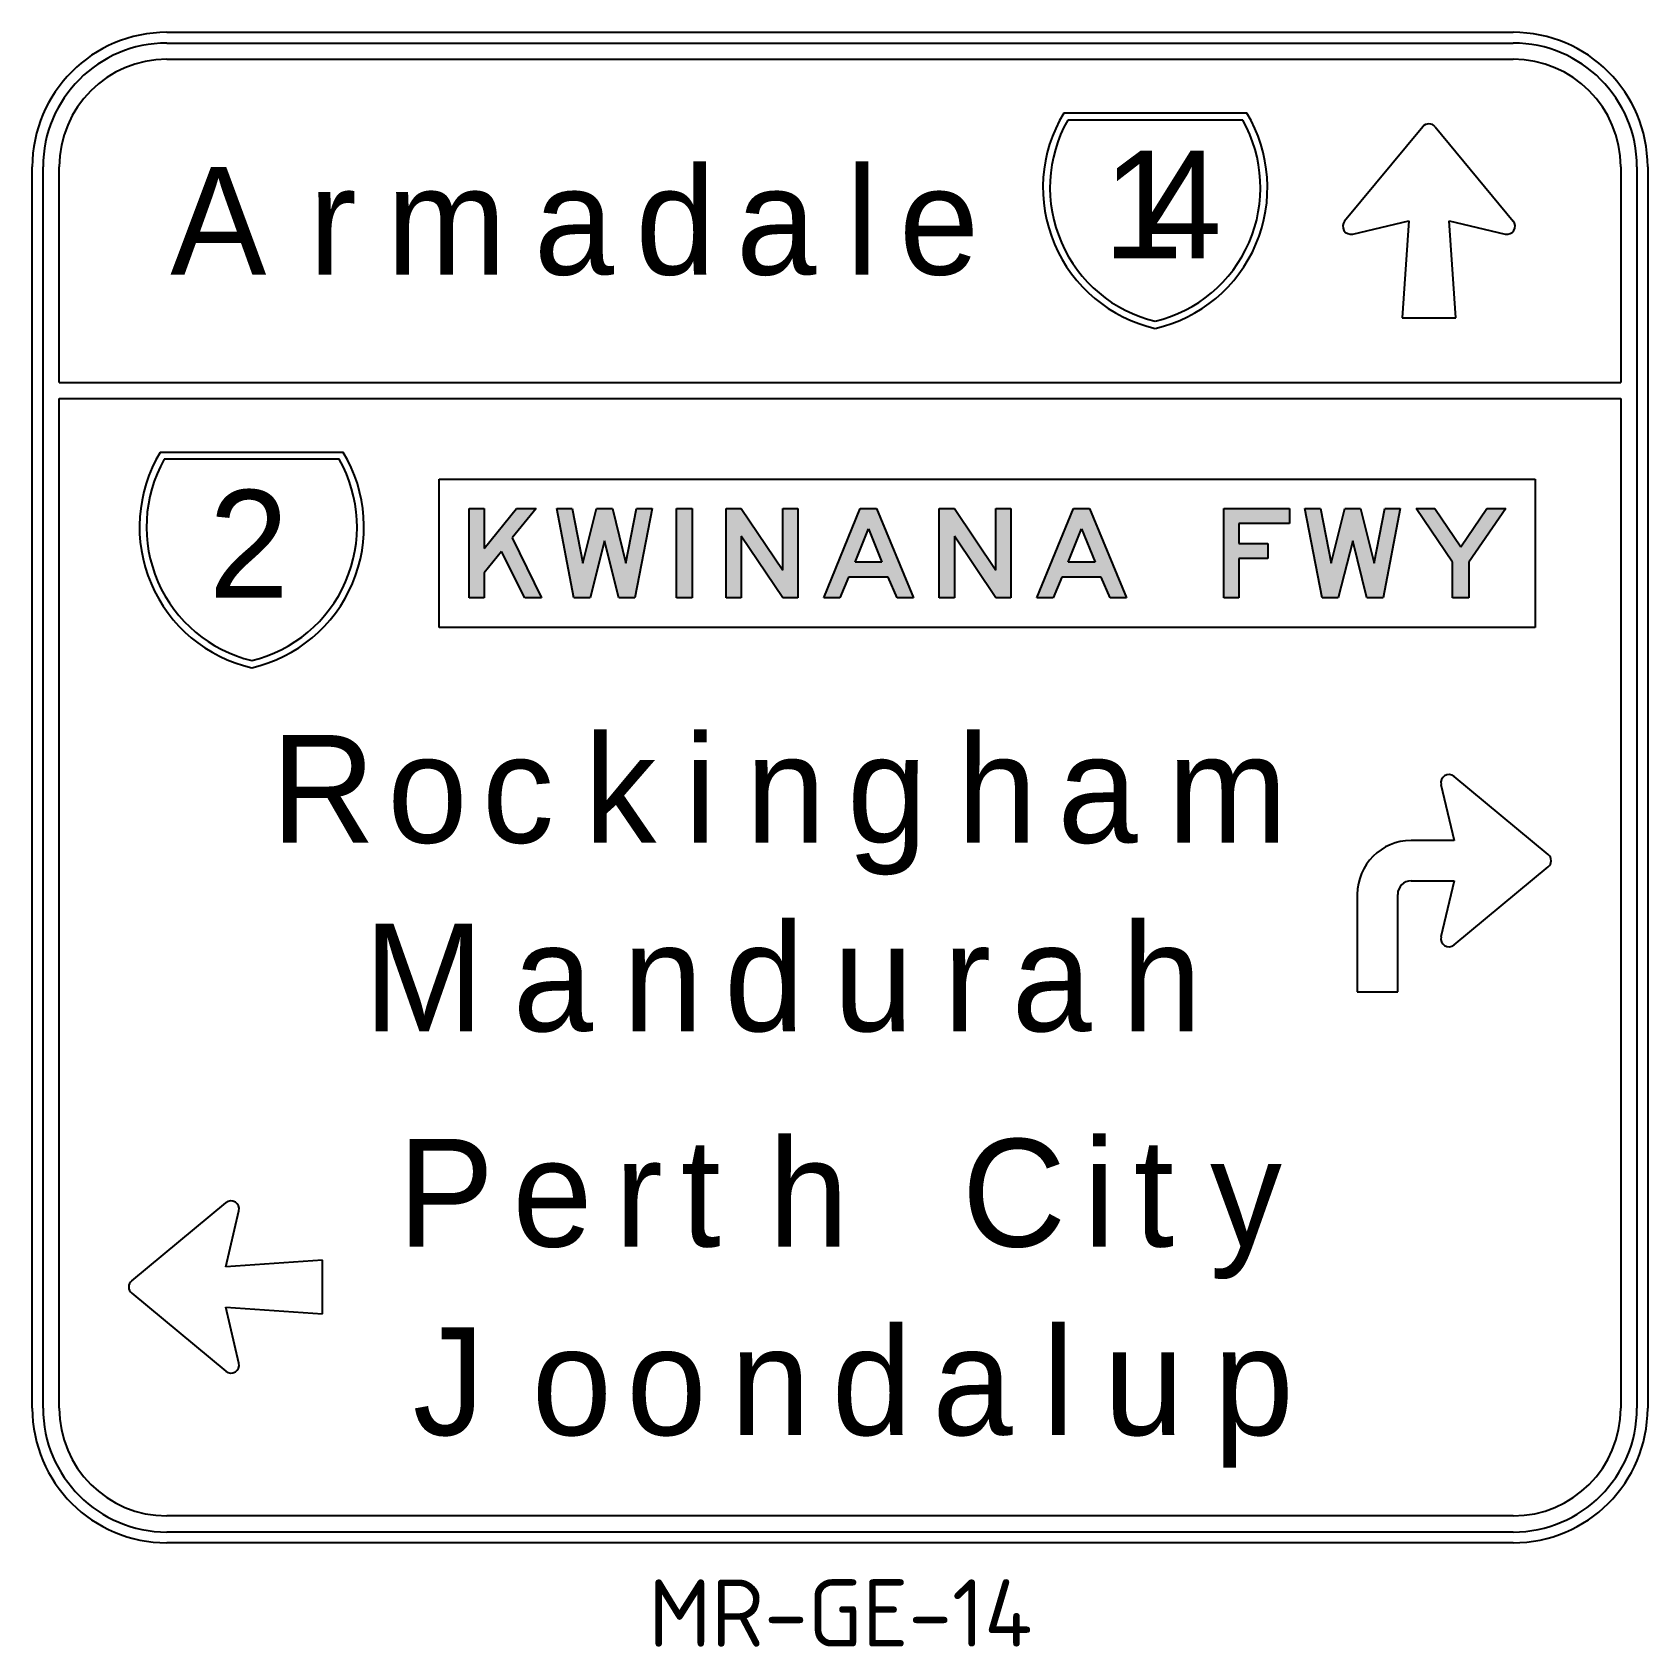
# Model space of a CAD drawing. Extents: x 118 to 178, y 148.7 to 208.7.
import ezdxf
from ezdxf.enums import TextEntityAlignment as Align

# ---------------------------------------------------------------- set-up
doc = ezdxf.new("R2010")
doc.units = 0
doc.layers.add('L18', color=4, linetype='CONTINUOUS')
doc.layers.add('T25', color=1, linetype='CONTINUOUS')
doc.styles.add('CSERIES', font='Cseries.shx')
doc.styles.add('ESERIES', font='Eseries.shx')
doc.styles.add('ISO', font='iso3098b.shx')
doc.styles.add('MESERIES', font='MEseries.shx')

msp = doc.modelspace()

# ---------------------------------------------------------------- hatches: boundary and pattern name
at = {"layer": 'L18'}
h = msp.add_hatch(color=256, dxfattribs=at)
h.paths.add_polyline_path([(155.295, 187.675), (156.652, 191.001), (157.252, 191.001), (158.622, 187.675), (158.021, 187.675), (157.685, 188.443), (156.22, 188.443), (155.895, 187.675)])
h.paths.add_polyline_path([(156.46, 189.008), (156.952, 190.245), (157.457, 189.008)], flags=16)
h.paths.add_polyline_path([(148.546, 189.008), (149.038, 190.245), (149.542, 189.008)], flags=16)
h.paths.add_polyline_path([(147.381, 187.675), (148.738, 191.001), (149.338, 191.001), (150.707, 187.675), (150.107, 187.675), (149.771, 188.443), (148.305, 188.443), (147.981, 187.675)])
h.paths.add_polyline_path([(153.77, 188.708), (153.77, 191.001), (154.334, 191.001), (154.334, 187.675), (153.77, 187.675), (152.233, 189.969), (152.233, 187.675), (151.668, 187.675), (151.668, 191.001), (152.233, 191.001)])
h.paths.add_polyline_path([(145.856, 188.708), (145.856, 191.001), (146.42, 191.001), (146.42, 187.675), (145.856, 187.675), (144.318, 189.969), (144.318, 187.675), (143.754, 187.675), (143.754, 191.001), (144.318, 191.001)])
h.paths.add_polyline_path([(142.493, 187.675), (141.916, 187.675), (141.916, 191.001), (142.493, 191.001)])
h.paths.add_polyline_path([(140.031, 188.972), (140.427, 191.001), (141.004, 191.001), (140.367, 187.675), (139.767, 187.675), (139.238, 189.801), (138.698, 187.675), (138.097, 187.675), (137.461, 191.001), (138.037, 191.001), (138.434, 188.972), (138.938, 191.001), (139.527, 191.001)])
h.paths.add_polyline_path([(135.804, 189.909), (136.897, 187.675), (136.272, 187.675), (135.407, 189.404), (134.771, 188.612), (134.771, 187.675), (134.206, 187.675), (134.206, 191.001), (134.771, 191.001), (134.771, 189.512), (135.972, 191.001), (136.704, 191.001)])
h = msp.add_hatch(color=256, dxfattribs=at)
h.paths.add_polyline_path([(172.709, 191.001), (171.339, 189.008), (171.339, 187.675), (170.739, 187.675), (170.739, 189.008), (169.382, 191.001), (170.078, 191.001), (171.039, 189.572), (172.012, 191.001)])
h.paths.add_polyline_path([(163.87, 189.14), (162.801, 189.14), (162.801, 187.675), (162.236, 187.675), (162.236, 191.001), (164.674, 191.001), (164.674, 190.437), (162.801, 190.437), (162.801, 189.704), (163.87, 189.704)])
h.paths.add_polyline_path([(167.821, 188.972), (168.217, 191.001), (168.793, 191.001), (168.157, 187.675), (167.556, 187.675), (167.028, 189.801), (166.488, 187.675), (165.887, 187.675), (165.251, 191.001), (165.827, 191.001), (166.223, 188.972), (166.728, 191.001), (167.316, 191.001)])

# ---------------------------------------------------------------- linework, layer by layer
for p, q in [((122.983, 208.684), (172.983, 208.684)), ((122.983, 208.284), (172.983, 208.284)), ((122.983, 207.684), (172.983, 207.684)), ((163.091, 205.684), (156.291, 205.684)), ((162.942, 205.425), (156.44, 205.425)), ((169.627, 205.176), (166.727, 201.676)), ((170.089, 205.176), (172.989, 201.676)), ((117.983, 157.584), (117.983, 203.684)), ((118.383, 157.584), (118.383, 203.684)), ((118.983, 195.684), (118.983, 203.684)), ((176.983, 203.684), (176.983, 195.684)), ((177.583, 203.684), (177.583, 157.584)), ((177.983, 203.684), (177.983, 157.584)), ((167.027, 201.193), (169.108, 201.684)), ((169.108, 201.684), (168.858, 198.084)), ((170.608, 201.684), (172.689, 201.193)), ((170.858, 198.084), (170.608, 201.684)), ((168.858, 198.084), (170.858, 198.084)), ((118.983, 195.684), (176.983, 195.684)), ((118.983, 195.084), (176.983, 195.084)), ((118.983, 157.584), (118.983, 195.084)), ((176.983, 195.084), (176.983, 157.584)), ((133.101, 186.584), (133.101, 192.084)), ((133.101, 192.084), (173.799, 192.084)), ((173.799, 192.084), (173.799, 186.584)), ((134.206, 187.675), (134.206, 191.001)), ((134.206, 191.001), (134.771, 191.001)), ((134.771, 191.001), (134.771, 189.512)), ((134.771, 189.512), (135.972, 191.001)), ((136.704, 191.001), (135.804, 189.909)), ((135.972, 191.001), (136.704, 191.001)), ((138.097, 187.675), (137.461, 191.001)), ((137.461, 191.001), (138.037, 191.001)), ((138.037, 191.001), (138.434, 188.972)), ((138.434, 188.972), (138.938, 191.001)), ((138.938, 191.001), (139.527, 191.001)), ((139.527, 191.001), (140.031, 188.972)), ((140.031, 188.972), (140.427, 191.001)), ((141.004, 191.001), (140.367, 187.675)), ((140.427, 191.001), (141.004, 191.001)), ((141.916, 187.675), (141.916, 191.001)), ((141.916, 191.001), (142.493, 191.001)), ((142.493, 191.001), (142.493, 187.675)), ((143.754, 187.675), (143.754, 191.001)), ((143.754, 191.001), (144.318, 191.001)), ((144.318, 191.001), (145.856, 188.708)), ((145.856, 188.708), (145.856, 191.001)), ((145.856, 191.001), (146.42, 191.001)), ((146.42, 191.001), (146.42, 187.675)), ((147.381, 187.675), (148.738, 191.001)), ((148.738, 191.001), (149.338, 191.001)), ((149.338, 191.001), (150.707, 187.675)), ((151.668, 187.675), (151.668, 191.001)), ((151.668, 191.001), (152.233, 191.001)), ((152.233, 191.001), (153.77, 188.708)), ((153.77, 188.708), (153.77, 191.001)), ((153.77, 191.001), (154.334, 191.001)), ((154.334, 191.001), (154.334, 187.675)), ((155.295, 187.675), (156.652, 191.001)), ((156.652, 191.001), (157.252, 191.001)), ((157.252, 191.001), (158.622, 187.675)), ((162.236, 187.675), (162.236, 191.001)), ((162.236, 191.001), (164.674, 191.001)), ((164.674, 191.001), (164.674, 190.437)), ((165.887, 187.675), (165.251, 191.001)), ((165.251, 191.001), (165.827, 191.001)), ((165.827, 191.001), (166.223, 188.972)), ((166.223, 188.972), (166.728, 191.001)), ((166.728, 191.001), (167.316, 191.001)), ((167.316, 191.001), (167.821, 188.972)), ((167.821, 188.972), (168.217, 191.001)), ((168.793, 191.001), (168.157, 187.675)), ((168.217, 191.001), (168.793, 191.001)), ((170.739, 189.008), (169.382, 191.001)), ((169.382, 191.001), (170.078, 191.001)), ((170.078, 191.001), (171.039, 189.572)), ((171.039, 189.572), (172.012, 191.001)), ((172.709, 191.001), (171.339, 189.008)), ((172.012, 191.001), (172.709, 191.001)), ((148.546, 189.008), (149.038, 190.245)), ((149.038, 190.245), (149.542, 189.008)), ((156.46, 189.008), (156.952, 190.245)), ((156.952, 190.245), (157.457, 189.008)), ((164.674, 190.437), (162.801, 190.437)), ((162.801, 190.437), (162.801, 189.704)), ((135.804, 189.909), (136.897, 187.675)), ((139.238, 189.801), (138.698, 187.675)), ((139.767, 187.675), (139.238, 189.801)), ((145.856, 187.675), (144.318, 189.969)), ((144.318, 189.969), (144.318, 187.675)), ((153.77, 187.675), (152.233, 189.969)), ((152.233, 189.969), (152.233, 187.675)), ((162.801, 189.704), (163.87, 189.704)), ((163.87, 189.704), (163.87, 189.14)), ((167.028, 189.801), (166.488, 187.675)), ((167.556, 187.675), (167.028, 189.801)), ((135.407, 189.404), (134.771, 188.612)), ((136.272, 187.675), (135.407, 189.404)), ((149.542, 189.008), (148.546, 189.008)), ((157.457, 189.008), (156.46, 189.008)), ((163.87, 189.14), (162.801, 189.14)), ((162.801, 189.14), (162.801, 187.675)), ((170.739, 187.675), (170.739, 189.008)), ((171.339, 189.008), (171.339, 187.675)), ((134.771, 188.612), (134.771, 187.675)), ((148.305, 188.443), (147.981, 187.675)), ((149.771, 188.443), (148.305, 188.443)), ((150.107, 187.675), (149.771, 188.443)), ((156.22, 188.443), (155.895, 187.675)), ((157.685, 188.443), (156.22, 188.443)), ((158.021, 187.675), (157.685, 188.443)), ((134.771, 187.675), (134.206, 187.675)), ((136.897, 187.675), (136.272, 187.675)), ((138.698, 187.675), (138.097, 187.675)), ((140.367, 187.675), (139.767, 187.675)), ((142.493, 187.675), (141.916, 187.675)), ((144.318, 187.675), (143.754, 187.675)), ((146.42, 187.675), (145.856, 187.675)), ((147.981, 187.675), (147.381, 187.675)), ((150.707, 187.675), (150.107, 187.675)), ((152.233, 187.675), (151.668, 187.675)), ((154.334, 187.675), (153.77, 187.675)), ((155.895, 187.675), (155.295, 187.675)), ((158.622, 187.675), (158.021, 187.675)), ((162.801, 187.675), (162.236, 187.675)), ((166.488, 187.675), (165.887, 187.675)), ((168.157, 187.675), (167.556, 187.675)), ((171.339, 187.675), (170.739, 187.675)), ((173.799, 186.584), (133.101, 186.584)), ((170.306, 180.749), (170.798, 178.668)), ((174.289, 178.149), (170.789, 181.049)), ((170.798, 178.668), (169.198, 178.668)), ((170.789, 174.787), (174.289, 177.687)), ((169.198, 177.168), (170.798, 177.168)), ((170.798, 177.168), (170.306, 175.087)), ((167.198, 176.668), (167.198, 173.051)), ((168.698, 173.051), (168.698, 176.668)), ((167.198, 173.051), (168.698, 173.051)), ((121.674, 162.315), (125.174, 165.215)), ((125.166, 162.834), (125.658, 164.915)), ((128.766, 163.084), (125.166, 162.834)), ((128.766, 161.084), (128.766, 163.084)), ((121.674, 161.853), (125.174, 158.953)), ((125.658, 159.253), (125.166, 161.334)), ((125.166, 161.334), (128.766, 161.084)), ((172.983, 153.584), (122.983, 153.584)), ((172.983, 152.984), (122.983, 152.984)), ((172.983, 152.584), (122.983, 152.584))]:
    msp.add_line(p, q, dxfattribs=at)
for points in [[(122.734, 193.084, 0.510433), (126.134, 185.084, 0.510433), (129.534, 193.084)], [(122.883, 192.825, 0.497849), (126.134, 185.351, 0.497849), (129.385, 192.825)]]:
    msp.add_lwpolyline(points, format="xyb", close=True, dxfattribs=at)
for centre, radius, start, end in [((122.983, 203.684), 5, 90, 180), ((122.983, 203.684), 4.6, 90, 180), ((172.983, 203.684), 5, 0, 90), ((172.983, 203.684), 4.6, 0, 90), ((122.983, 203.684), 4, 90, 180), ((172.983, 203.684), 4, 0, 90), ((160.889, 202.916), 5.367, 148.94298, 257.108), ((160.889, 202.916), 5.107, 150.57505, 256.4405), ((158.494, 202.916), 5.367, 282.892, 31.05702), ((158.494, 202.916), 5.107, 283.5595, 29.42495), ((169.858, 204.984), 0.3, 39.64417, 140.35583), ((166.958, 201.484), 0.3, 140.35583, 283.30077), ((172.758, 201.484), 0.3, 256.69923, 39.64417), ((170.598, 180.818), 0.3, 50.35583, 193.30077), ((169.198, 176.668), 2, 90, 180), ((174.098, 177.918), 0.3, 309.64417, 50.35583), ((169.198, 176.668), 0.5, 90, 180), ((170.598, 175.018), 0.3, 166.69923, 309.64417), ((125.366, 164.984), 0.3, 346.69923, 129.64417), ((121.866, 162.084), 0.3, 129.64417, 230.35583), ((125.366, 159.184), 0.3, 230.35583, 13.30077), ((122.983, 157.584), 5, 180, 270), ((122.983, 157.584), 4.6, 180, 270), ((122.983, 157.584), 4, 180, 270), ((172.983, 157.584), 4, 270, 0), ((172.983, 157.584), 4.6, 270, 0), ((172.983, 157.584), 5, 270, 0)]:
    msp.add_arc(centre, radius, start, end, dxfattribs=at)

# ---------------------------------------------------------------- texts
for s, style, p in [('1', 'CSERIES', (157.755, 200.284)), ('4', 'CSERIES', (159.194, 200.284)), ('A', 'MESERIES', (123.108, 199.684)), ('d', 'MESERIES', (140.386, 199.684)), ('l', 'MESERIES', (148.206, 199.684)), ('r', 'MESERIES', (128.251, 199.684)), ('m', 'MESERIES', (131.138, 199.684)), ('a', 'MESERIES', (136.617, 199.684)), ('a', 'MESERIES', (144.125, 199.684)), ('e', 'MESERIES', (150.175, 199.684)), ('2', 'ESERIES', (124.534, 187.684)), ('R', 'MESERIES', (126.862, 178.584)), ('k', 'MESERIES', (138.488, 178.584)), ('i', 'MESERIES', (142.197, 178.584)), ('h', 'MESERIES', (152.328, 178.584)), ('o', 'MESERIES', (131.173, 178.584)), ('c', 'MESERIES', (134.688, 178.584)), ('n', 'MESERIES', (144.478, 178.584)), ('g', 'MESERIES', (148.247, 178.584)), ('a', 'MESERIES', (156.067, 178.584)), ('m', 'MESERIES', (160.148, 178.584)), ('M', 'MESERIES', (130.3, 171.584)), ('d', 'MESERIES', (143.685, 171.584)), ('h', 'MESERIES', (158.443, 171.584)), ('a', 'MESERIES', (135.835, 171.584)), ('n', 'MESERIES', (139.917, 171.584)), ('u', 'MESERIES', (147.737, 171.584)), ('r', 'MESERIES', (151.818, 171.584)), ('a', 'MESERIES', (154.362, 171.584)), ('P', 'MESERIES', (131.566, 163.584)), ('h', 'MESERIES', (145.325, 163.584)), ('C', 'MESERIES', (152.514, 163.584)), ('i', 'MESERIES', (157.026, 163.584)), ('t', 'MESERIES', (142.065, 163.584)), ('t', 'MESERIES', (158.901, 163.584)), ('e', 'MESERIES', (135.815, 163.584)), ('r', 'MESERIES', (139.615, 163.584)), ('y', 'MESERIES', (161.724, 163.584)), ('J', 'MESERIES', (132.112, 156.584)), ('d', 'MESERIES', (147.678, 156.584)), ('l', 'MESERIES', (155.498, 156.584)), ('o', 'MESERIES', (136.536, 156.584)), ('o', 'MESERIES', (140.051, 156.584)), ('n', 'MESERIES', (143.91, 156.584)), ('a', 'MESERIES', (151.417, 156.584)), ('u', 'MESERIES', (157.78, 156.584)), ('p', 'MESERIES', (161.861, 156.584))]:
    msp.add_text(s, height=4, dxfattribs=dict(at, style=style)).set_placement(p)
at = {"layer": 'T25', "style": 'ISO'}
msp.add_text('MR-GE-14', height=2.5, dxfattribs=at).set_placement((148, 148.726), align=Align.CENTER)

doc.saveas('drawing.dxf')
